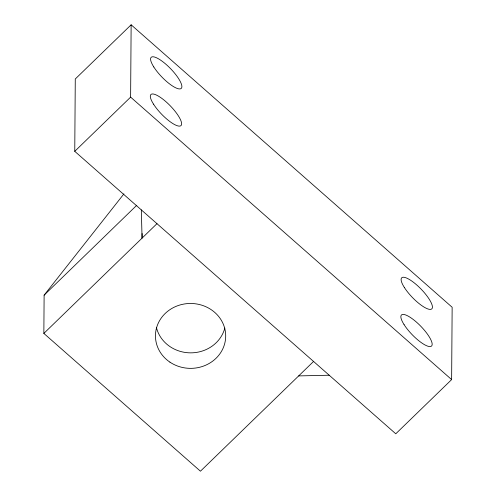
<?xml version="1.0" encoding="UTF-8"?>
<svg xmlns="http://www.w3.org/2000/svg" width="496" height="496" viewBox="0 0 496 496"><rect width="100%" height="100%" fill="white"/><g stroke="black" fill="none" stroke-linecap="round" stroke-linejoin="round"><path stroke-width="0.74" d="M313.565 361.454L200.44 471.2L43.853 333.417L44.119 295.163L123.913 193.899M74.76 151.33L75.274 78.994L131.136 24.8L452.147 307.26L451.633 379.595L395.771 433.789L74.76 151.33L130.622 97.135L131.136 24.8M142.104 233.529L142.073 238.117L141.31 209.889M44.119 295.163L136.791 205.251M43.853 333.417L156.972 223.665M298.666 375.906L329.22 375.23M130.622 97.135L451.633 379.595M224.824 328.054A35.123 32.445 0.4 0 1 190.414 352.854A35.123 32.445 0.4 0 1 156.42 327.496M153.518 104.148A21.613 6.026 45.9 0 0 180.426 125.941A21.613 6.026 45.9 0 0 163.99 100.049A21.613 6.026 45.9 0 0 153.518 104.148M404.066 324.601A21.613 6.026 45.9 0 0 430.974 346.394A21.613 6.026 45.9 0 0 414.538 320.503A21.613 6.026 45.9 0 0 404.066 324.601M153.791 66.966A21.613 6.026 45.9 0 0 180.693 88.753A21.613 6.026 45.9 0 0 164.263 62.862A21.613 6.026 45.9 0 0 153.791 66.966M404.327 287.432A21.613 6.026 45.9 0 0 431.235 309.219A21.613 6.026 45.9 0 0 414.799 283.328A21.613 6.026 45.9 0 0 404.327 287.432M169.899 362.123A35.123 32.445 0.4 0 0 225.5 339.382A35.123 32.445 0.4 0 0 176.334 306.243A35.123 32.445 0.4 0 0 169.899 362.123"/></g></svg>
